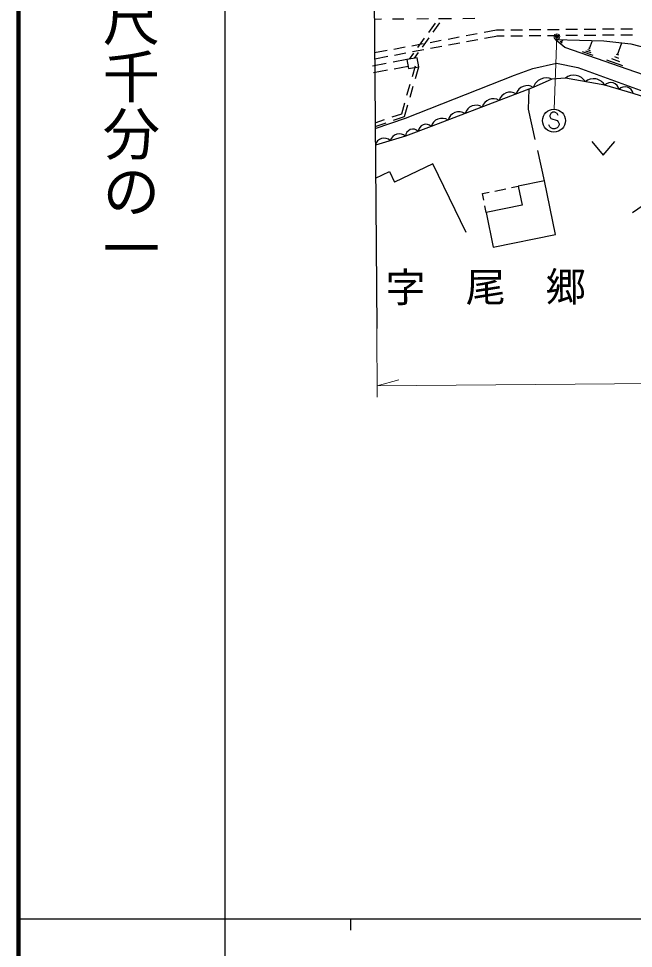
# Model space of a CAD drawing. Units: millimetres at full size, sheet at 1:1000; details may follow other scales. Extents: x 40000 to 680000, y 20000 to 380000.
# Drawn here: x 40000 to 93657, y 202409 to 283536 of the extents above; entities that cross this region are included whole.
import ezdxf
from ezdxf.enums import TextEntityAlignment as Align

# ---------------------------------------------------------------- set-up
doc = ezdxf.new("R2010")
doc.units = ezdxf.units.MM
doc.header["$LTSCALE"] = 1000
doc.header["$PDMODE"] = 32
doc.header["$PDSIZE"] = 500
for name, color, linetype, lineweight in [('M-BGD', 7, 'Continuous', 25), ('M-BMK-OTRS', 5, 'Continuous', 25), ('M-STR-HTXT', 7, 'Continuous', 13), ('M-STR-STRC', 7, 'Continuous', 25), ('M-TTL', 2, 'Continuous', 140), ('M-TTL-BAND', 7, 'Continuous', 25)]:
    doc.layers.add(name, color=color, linetype=linetype, lineweight=lineweight)
doc.layers.add('M-BMK-HTXT', color=7, linetype='Continuous')
doc.styles.add('@ＭＳ ゴシック', font='')
doc.styles.add('ＭＳ ゴシック', font='')
doc.styles.get('@ＭＳ ゴシック').set_extended_font_data('@MS Gothic')
doc.styles.get('ＭＳ ゴシック').set_extended_font_data('MS Gothic')

msp = doc.modelspace()

# ---------------------------------------------------------------- linework, layer by layer
at = {"layer": 'M-BGD'}
for p, q in [((76184, 282355), (76768, 283167)), ((75789, 282318), (76373, 283130)), ((81719, 282514), (80624, 282311)), ((82366, 282520), (81719, 282514)), ((83966, 282535), (82966, 282526)), ((85566, 282550), (84566, 282541)), ((87166, 282565), (86166, 282555)), ((88766, 282579), (87766, 282570)), ((90366, 282594), (89366, 282585)), ((91965, 282609), (90965, 282600)), ((93565, 282624), (92565, 282614)), ((74854, 281019), (75438, 281831)), ((75250, 281056), (75834, 281868)), ((76888, 281617), (75905, 281434)), ((78461, 281909), (77478, 281726)), ((80034, 282201), (79051, 282019)), ((80084, 281682), (79101, 281499)), ((81814, 282003), (80674, 281791)), ((82370, 282000), (81724, 281994)), ((83970, 282015), (82970, 282006)), ((85570, 282030), (84570, 282021)), ((87170, 282045), (86170, 282035)), ((87433, 281399), (87262, 281537)), ((87348, 281468), (87521, 281682)), ((88770, 282059), (87770, 282050)), ((90370, 282074), (89370, 282065)), ((89839, 280930), (90076, 281617)), ((91970, 282089), (90970, 282080)), ((93570, 282104), (92570, 282094)), ((72169, 280740), (71074, 280536)), ((73742, 281032), (72759, 280849)), ((75315, 281324), (74332, 281142)), ((75365, 280805), (74381, 280622)), ((76938, 281097), (75954, 280914)), ((78511, 281389), (77527, 281207)), ((89962, 280545), (89504, 280703)), ((89900, 280737), (89671, 280816)), ((89896, 280910), (89781, 280949)), ((92282, 280362), (92649, 281422)), ((72218, 280220), (71078, 280008)), ((73889, 279953), (72679, 279727)), ((73791, 280512), (72808, 280330)), ((74118, 279996), (74504, 280532)), ((74545, 280076), (74900, 280569)), ((90138, 280313), (89222, 280630)), ((92744, 279411), (91331, 279900)), ((92473, 279769), (91766, 280013)), ((92377, 280065), (92024, 280188)), ((92371, 280331), (92194, 280393)), ((72089, 279616), (70879, 279390)), ((73999, 279363), (72789, 279137)), ((74364, 278480), (74632, 279415)), ((74631, 278323), (74921, 279332)), ((72199, 279026), (70988, 278800)), ((73896, 276846), (74171, 277808)), ((74163, 276689), (74438, 277650)), ((84499, 275639), (84546, 277391)), ((73435, 275239), (73703, 276173)), ((73680, 275006), (73970, 276016)), ((72608, 274954), (73435, 275239)), ((85090, 272995), (84499, 275639)), ((71120, 274442), (71946, 274727)), ((71122, 274126), (72070, 274452)), ((72732, 274680), (73680, 275006)), ((93569, 266622), (104616, 274131)), ((90023, 272823), (91023, 271623)), ((91023, 271623), (92023, 272823)), ((85899, 269376), (85308, 272019)), ((76166, 270864), (72820, 269255)), ((79047, 264869), (76166, 270864)), ((85899, 269376), (83603, 268909)), ((81553, 268492), (82533, 268691)), ((83023, 268791), (83603, 268909)), ((80482, 268274), (81063, 268393)), ((80600, 267696), (80482, 268274)), ((80817, 266627), (80700, 267206))]:
    msp.add_line(p, q, dxfattribs=at)
for points in [[(117838, 273777), (113512, 274438), (110111, 275627), (103669, 275439), (99361, 276748), (96634, 277907), (87685, 281002), (86822, 281700)], [(86822, 281700), (91066, 281592), (93433, 281337), (95547, 280775)], [(71124, 273939), (73753, 274854), (83272, 278607), (84891, 279175), (86939, 279653), (88811, 279282), (97446, 276141), (104616, 274131)], [(104616, 274131), (94910, 276592), (93633, 276996), (91165, 277718), (87734, 278345), (86551, 278242), (84919, 277534), (75997, 274109), (73773, 273266), (71135, 272494)], [(71157, 269602), (72372, 270186), (72820, 269255)], [(80817, 266627), (81431, 263607), (86848, 264708), (85899, 269376)], [(83603, 268909), (83938, 267261), (80817, 266627)]]:
    msp.add_lwpolyline(points, dxfattribs=at)
msp.add_lwpolyline([(74774, 280119), (73889, 279953), (74036, 279167), (74921, 279332)], close=True, dxfattribs=at)
for centre, radius, start, end in [((86049, 277165), 1189, 65.01201, 161.8743), ((88457, 277450), 1150, 30.35382, 128.92885), ((90173, 277136), 1150, 30.35382, 128.92885), ((84388, 276696), 993, 57.66613, 164.34075), ((91693, 277234), 716, 9.90669, 137.49574), ((92927, 276873), 716, 9.90669, 137.49574), ((82901, 276125), 993, 57.66613, 164.34075), ((79927, 274983), 993, 57.66613, 164.34075), ((81414, 275554), 993, 57.66613, 164.34075), ((78440, 274412), 993, 57.66613, 164.34075), ((75527, 273672), 642, 42.90775, 178.62681), ((76953, 273841), 993, 57.66613, 164.34075), ((73223, 272698), 790, 45.89908, 166.69672), ((74415, 273250), 642, 42.90775, 178.62681), ((71904, 272312), 790, 45.89908, 166.69672)]:
    msp.add_arc(centre, radius, start, end, dxfattribs=at)
at = {"layer": 'M-BMK-OTRS'}
msp.add_line((71028, 286505), (71256, 256506), dxfattribs=at)
msp.add_line((71028, 286505), (71256, 256506), dxfattribs=at)
at = {"layer": 'M-STR-HTXT'}
for p, q in [((86983, 281960), (86753, 275631)), ((71256, 256506), (71301, 250506)), ((71294, 251506), (231368, 252719)), ((71294, 251506), (73190, 252020))]:
    msp.add_line(p, q, dxfattribs=at)
for radius in [150, 120, 90, 60, 30, 20]:
    msp.add_circle((86983, 281960), radius, dxfattribs=at)
msp.add_point((86983, 281960), dxfattribs=at)
at = {"layer": 'M-STR-STRC'}
for p, q in [((71659, 283472), (71051, 283467)), ((73632, 283486), (72618, 283479)), ((75762, 283502), (74749, 283494)), ((76749, 283509), (76645, 283509)), ((77789, 283517), (76776, 283509)), ((79816, 283532), (78776, 283524)), ((86446, 275268), (86355, 275086)), ((86355, 275086), (86355, 274995)), ((86628, 275359), (86446, 275268)), ((86810, 275359), (86628, 275359)), ((86992, 275268), (86810, 275359)), ((87083, 275086), (86992, 275268)), ((86355, 274086), (86264, 274268)), ((86355, 274995), (86446, 274813)), ((86446, 274813), (86992, 274631)), ((86992, 274631), (87083, 274540)), ((87083, 274540), (87174, 274359)), ((87174, 274268), (87083, 274086)), ((87174, 274359), (87174, 274268)), ((86446, 273995), (86355, 274086)), ((86628, 273904), (86446, 273995)), ((86810, 273904), (86628, 273904)), ((86992, 273995), (86810, 273904)), ((87083, 274086), (86992, 273995))]:
    msp.add_line(p, q, dxfattribs=at)
msp.add_circle((86719, 274631), 1000, dxfattribs=at)
at = {"layer": 'M-TTL'}
msp.add_line((40000, 380000), (40000, 20000), dxfattribs=at)
at = {"layer": 'M-TTL-BAND'}
for p, q in [((58000, 370000), (58000, 20000)), ((40000, 205000), (579000, 205000)), ((68956, 205000), (68956, 204000))]:
    msp.add_line(p, q, dxfattribs=at)

# ---------------------------------------------------------------- texts
at = {"layer": 'M-BMK-HTXT', "style": 'ＭＳ ゴシック'}
msp.add_text('字\u3000尾  郷', height=2566, rotation=0.219, dxfattribs=at).set_placement((80761, 260108), align=Align.MIDDLE_CENTER)
at = {"layer": 'M-TTL-BAND', "style": '@ＭＳ ゴシック'}
msp.add_text('縮尺千分の一', height=3666, rotation=270, dxfattribs=at).set_placement((49777, 261030), align=Align.MIDDLE_RIGHT)

doc.saveas('drawing.dxf')
